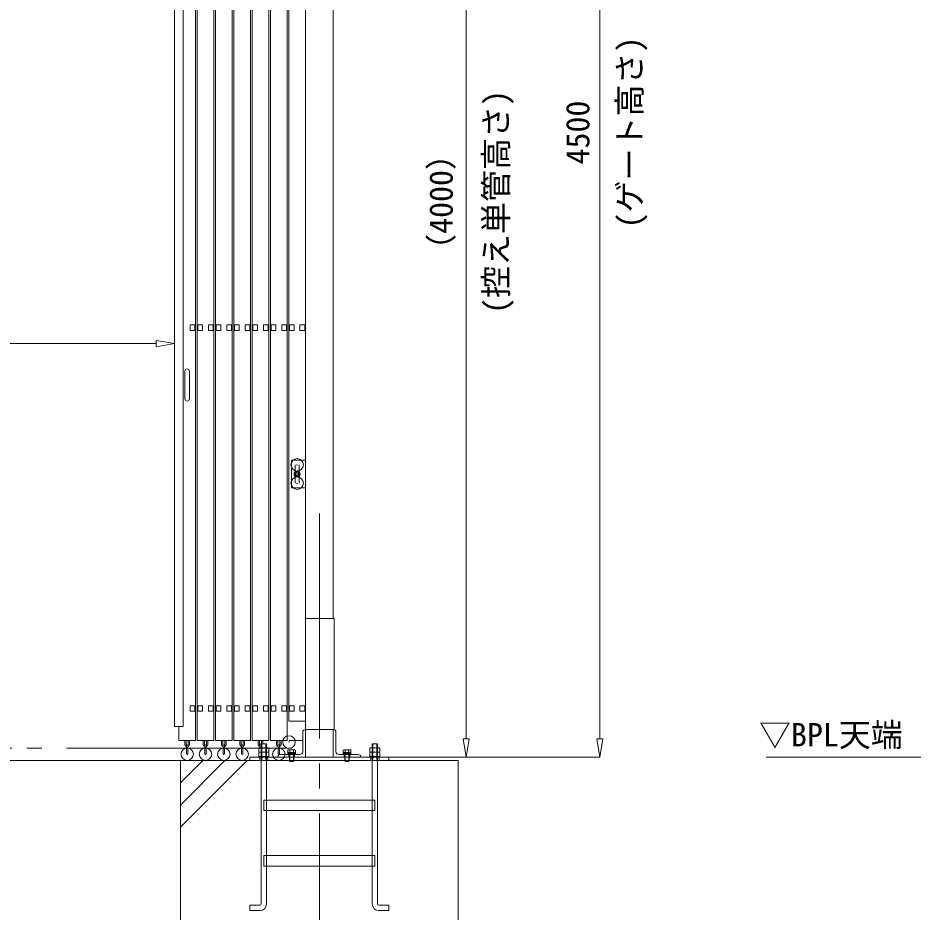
# Model space of a CAD drawing. Units: millimetres, scale not verified. Extents: x -12090 to 12090, y -18325 to 18325.
# Drawn here: x 764 to 3988, y -15090 to -11870 of the extents above; entities that cross this region are included whole.
import ezdxf
from ezdxf.enums import TextEntityAlignment as Align

# ---------------------------------------------------------------- set-up
doc = ezdxf.new("R2010")
doc.units = ezdxf.units.MM
doc.header["$LTSCALE"] = 90
doc.header["$PDMODE"] = 32
doc.header["$PDSIZE"] = 45
for name, pattern in [('CHAIN2', [12, 9, -1, 1, -1]), ('DASHED1', [1.8, 1.2, -0.6]), ('DOUBLE_CHAIN2', [12.8, 9, -1, 0.6, -0.6, 0.6, -1])]:
    doc.linetypes.add(name, pattern=pattern)
for name, color, linetype, lineweight in [('0-4_ﾊﾝﾄﾞﾙ', 134, 'Continuous', 18), ('0-5_ﾍﾞｰｽﾗｲﾝ', 134, 'Continuous', 18), ('0-6_ﾎﾞﾙﾄ類', 134, 'Continuous', 18), ('0-8_ﾜｲﾔｰﾛｰﾌﾟ', 134, 'DOUBLE_CHAIN2', 18), ('0-9_基礎工事用PCA大', 134, 'Continuous', 18), ('0-B_寸法', 134, 'Continuous', 18), ('0-C_側固定棒', 134, 'Continuous', 18), ('1-0_中央走行棒', 134, 'Continuous', 18), ('1-1_中央走行棒右', 134, 'Continuous', 18), ('1-6_通芯', 134, 'CHAIN2', 18), ('1-A_標準柱', 134, 'Continuous', 18), ('1-B_文字', 134, 'Continuous', 18)]:
    doc.layers.add(name, color=color, linetype=linetype, lineweight=lineweight)
doc.styles.add('ＭＳ ゴシック', font='')
doc.styles.get('ＭＳ ゴシック').set_extended_font_data('MS Gothic')

msp = doc.modelspace()

# ---------------------------------------------------------------- linework, layer by layer
at = {"layer": '0-4_ﾊﾝﾄﾞﾙ'}
for p, q in [((1365.8, -13142.44), (1365.8, -13242.44)), ((1381.81, -13142.44), (1381.81, -13242.44))]:
    msp.add_line(p, q, dxfattribs=at)
for centre, start, end in [((1373.81, -13142.44), 0, 180), ((1373.81, -13242.44), 180, 0)]:
    msp.add_arc(centre, 8, start, end, dxfattribs=at)
at = {"layer": '0-5_ﾍﾞｰｽﾗｲﾝ'}
for p, q in [((2099.81, -14533), (2859.8, -14533)), ((5439.81, -14533), (3458.53, -14533)), ((-11410.19, -14545), (2349.81, -14545))]:
    msp.add_line(p, q, dxfattribs=at)
at = {"layer": '0-6_ﾎﾞﾙﾄ類'}
for p, q in [((1640.29, -14512.97), (1640.29, -14498.4)), ((1659.33, -14512.97), (1659.33, -14498.4)), ((1737.97, -14506), (1736.15, -14507.06)), ((1736.15, -14507.06), (1736.15, -14515.8)), ((1737.97, -14506), (1761.64, -14506)), ((1742.98, -14507.06), (1742.98, -14515.8)), ((1756.64, -14507.06), (1756.64, -14515.8)), ((1761.64, -14506), (1763.47, -14507.06)), ((1763.47, -14507.06), (1763.47, -14515.8)), ((1937.97, -14506), (1936.14, -14507.06)), ((1936.14, -14507.06), (1936.14, -14515.8)), ((1937.97, -14506), (1961.64, -14506)), ((1942.97, -14507.06), (1942.97, -14515.8)), ((1956.64, -14507.06), (1956.64, -14515.8)), ((1961.64, -14506), (1963.48, -14507.06)), ((1963.48, -14507.06), (1963.48, -14515.8)), ((2040.28, -14512.97), (2040.28, -14498.4)), ((2059.34, -14512.97), (2059.34, -14498.4)), ((1640.29, -14515.83), (1640.29, -14530.4)), ((1659.33, -14515.83), (1659.33, -14530.4)), ((1736.15, -14515.8), (1763.47, -14515.8)), ((1738.57, -14516), (1761.05, -14516)), ((1741.81, -14545), (1741.81, -14523)), ((1743.03, -14547.8), (1743.03, -14523)), ((1748.61, -14519), (1749.68, -14523)), ((1749.93, -14519), (1751, -14523)), ((1757.81, -14545), (1757.81, -14523)), ((1936.14, -14515.8), (1963.48, -14515.8)), ((1938.56, -14516), (1961.06, -14516)), ((1941.8, -14545), (1941.8, -14523)), ((1943.04, -14547.8), (1943.04, -14523)), ((1948.61, -14519), (1949.68, -14523)), ((1949.93, -14519), (1951, -14523)), ((1957.81, -14545), (1957.81, -14523)), ((2040.28, -14515.83), (2040.28, -14530.4)), ((2059.34, -14515.83), (2059.34, -14530.4)), ((1741.81, -14545), (1743.03, -14547.8)), ((1941.8, -14545), (1943.04, -14547.8))]:
    msp.add_line(p, q, dxfattribs=at)
for points in [[(1631.33, -14512.97), (1631.33, -14498.4), (1668.29, -14498.4), (1668.29, -14512.97), (1665.81, -14514.4), (1633.81, -14514.4)], [(2031.34, -14512.97), (2031.34, -14498.4), (2068.28, -14498.4), (2068.28, -14512.97), (2065.81, -14514.4), (2033.81, -14514.4)], [(1631.33, -14515.83), (1631.33, -14530.4), (1668.29, -14530.4), (1668.29, -14515.83), (1665.81, -14514.4), (1633.81, -14514.4)], [(1631.81, -14530.4), (1667.81, -14530.4), (1667.81, -14533), (1631.81, -14533)], [(1763.81, -14516), (1763.81, -14519), (1735.8, -14519), (1735.8, -14516)], [(1735.8, -14519), (1763.81, -14519), (1763.81, -14523), (1735.8, -14523)], [(1963.81, -14516), (1963.81, -14519), (1935.81, -14519), (1935.81, -14516)], [(1935.81, -14519), (1963.81, -14519), (1963.81, -14523), (1935.81, -14523)], [(2031.34, -14515.83), (2031.34, -14530.4), (2068.28, -14530.4), (2068.28, -14515.83), (2065.81, -14514.4), (2033.81, -14514.4)], [(2031.8, -14530.4), (2067.8, -14530.4), (2067.8, -14533), (2031.8, -14533)]]:
    msp.add_lwpolyline(points, close=True, dxfattribs=at)
for points in [[(1743.03, -14547.8), (1756.58, -14547.8), (1756.58, -14523)], [(1943.04, -14547.8), (1956.58, -14547.8), (1956.58, -14523)], [(1741.81, -14545), (1757.81, -14545), (1756.58, -14547.8)], [(1941.8, -14545), (1957.81, -14545), (1956.58, -14547.8)]]:
    msp.add_lwpolyline(points, dxfattribs=at)
for centre, radius, start, end in [((1739.56, -14512.05), 6.05, 55.616, 124.384), ((1749.81, -14528.61), 22.62, 72.412, 107.588), ((1760.06, -14512.05), 6.05, 55.616, 124.384), ((1939.55, -14512.05), 6.05, 55.616, 124.384), ((1949.81, -14528.61), 22.62, 72.412, 107.588), ((1960.06, -14512.05), 6.05, 55.616, 124.384), ((1635.8, -14505.22), 8.96, 240.0064, 300.0064), ((1635.8, -14523.58), 8.96, 60.0064, 120.0064), ((1649.81, -14546.85), 32.45, 72.93497, 107.07105), ((1649.81, -14481.95), 32.45, 252.93497, 287.07105), ((1663.8, -14505.23), 8.95, 239.98131, 300.0315), ((1663.81, -14523.57), 8.95, 59.98131, 120.0315), ((1738.57, -14515.8), 0.198, 180, 270), ((1761.05, -14515.8), 0.198, 270, 0), ((1938.56, -14515.8), 0.198, 180, 270), ((1961.06, -14515.8), 0.198, 270, 0), ((2035.81, -14505.22), 8.96, 240.0064, 300.0064), ((2035.81, -14523.58), 8.96, 60.0064, 120.0064), ((2049.8, -14481.95), 32.45, 252.93497, 287.07105), ((2049.81, -14546.85), 32.45, 72.93497, 107.07105), ((2063.81, -14505.23), 8.95, 239.98131, 300.0315), ((2063.81, -14523.57), 8.95, 59.98131, 120.0315)]:
    msp.add_arc(centre, radius, start, end, dxfattribs=at)
at = {"layer": '0-8_ﾜｲﾔｰﾛｰﾌﾟ'}
msp.add_line((1749.81, -14500), (-9851.8, -14500), dxfattribs=at)
at = {"layer": '0-9_基礎工事用PCA大', "linetype": 'DASHED1'}
for p, q in [((1635.11, -14533), (1635.11, -14545)), ((1664.81, -14533), (1664.81, -14545)), ((1741.81, -14533), (1741.81, -14545)), ((1757.81, -14533), (1757.81, -14545)), ((1941.8, -14533), (1941.8, -14545)), ((1957.81, -14533), (1957.81, -14545)), ((2034.81, -14533), (2034.81, -14545)), ((2064.81, -14533), (2064.81, -14545)), ((1659.33, -14687), (1659.33, -14725)), ((2040.28, -14687), (2040.28, -14725)), ((1659.33, -14887), (1659.33, -14925)), ((2040.28, -14887), (2040.28, -14925))]:
    msp.add_line(p, q, dxfattribs=at)
at = {"layer": '0-9_基礎工事用PCA大'}
for p, q in [((1349.81, -14785), (1589.81, -14545)), ((1349.81, -14705), (1509.8, -14545)), ((1349.81, -14625), (1429.8, -14545)), ((1659.33, -14725), (1659.33, -14887)), ((2040.28, -14725), (2040.28, -14887)), ((1659.33, -14925), (1659.33, -15062)), ((2040.28, -14925), (2040.28, -15062))]:
    msp.add_line(p, q, dxfattribs=at)
for points in [[(1640.29, -15061.95), (1640.29, -14485), (1659.33, -14485), (1659.33, -14687)], [(1640.29, -14547.5), (1642.78, -14545), (1642.78, -14485), (1656.83, -14485), (1656.83, -14545), (1659.33, -14547.5)], [(2059.34, -15061.95), (2059.34, -14485), (2040.28, -14485), (2040.28, -14687)], [(2059.34, -14547.5), (2056.83, -14545), (2056.83, -14485), (2042.78, -14485), (2042.78, -14545), (2040.28, -14547.5)], [(1636.34, -15085), (1599.34, -15085), (1599.34, -15065.95), (1636.28, -15065.95)], [(2063.29, -15085), (2100.28, -15085), (2100.28, -15065.95), (2063.33, -15065.95)]]:
    msp.add_lwpolyline(points, dxfattribs=at)
for points in [[(1599.8, -14545), (2099.81, -14545), (2099.81, -14533), (1599.8, -14533)], [(1349.81, -15545), (2349.81, -15545), (2349.81, -14545), (1349.81, -14545)], [(1649.81, -14687), (2049.8, -14687), (2049.8, -14725), (1649.81, -14725)], [(1649.81, -14887), (2049.8, -14887), (2049.8, -14925), (1649.81, -14925)]]:
    msp.add_lwpolyline(points, close=True, dxfattribs=at)
for centre, radius, start, end in [((1636.28, -15061.95), 4, 270, 360), ((1636.34, -15062), 23, 270, 360), ((2063.29, -15062), 23, 180, 270), ((2063.33, -15061.95), 4, 180, 270)]:
    msp.add_arc(centre, radius, start, end, dxfattribs=at)
at = {"layer": '0-B_寸法'}
for p, q in [((2859.8, -10099), (2859.8, -14467)), ((2378.81, -10599), (2378.81, -14467)), ((1327.81, -12602.8), (1327.81, -13044.4)), ((-9326.2, -13043.4), (1261.81, -13043.4)), ((1261.81, -13032.4), (1327.81, -13043.4)), ((1261.81, -13032.4), (1261.81, -13054.4)), ((1327.81, -13043.4), (1261.81, -13054.4)), ((2367.81, -14467), (2378.81, -14533)), ((2367.81, -14467), (2389.81, -14467)), ((2378.81, -14533), (2389.81, -14467)), ((2848.81, -14467), (2859.8, -14533)), ((2848.81, -14467), (2870.81, -14467)), ((2859.8, -14533), (2870.81, -14467)), ((1900.81, -14533), (2860.8, -14533)), ((2005.96, -14533), (2379.81, -14533))]:
    msp.add_line(p, q, dxfattribs=at)
at = {"layer": '0-C_側固定棒'}
for points in [[(1739.81, -14347.44), (1739.81, -10732.44), (1799.81, -10732.44), (1799.81, -14402.44), (1739.81, -14402.44)], [(1759.45, -12995.94), (1742.16, -12995.94), (1742.16, -12975.94), (1759.45, -12975.94)], [(1797.45, -12995.94), (1780.15, -12995.94), (1780.15, -12975.94), (1797.45, -12975.94)], [(1774.71, -13503.94), (1779.62, -13512.44), (1774.71, -13520.94), (1764.9, -13520.94), (1759.99, -13512.44), (1764.9, -13503.94)], [(1759.45, -14367.44), (1742.16, -14367.44), (1742.16, -14347.44), (1759.45, -14347.44)], [(1797.45, -14367.44), (1780.15, -14367.44), (1780.15, -14347.44), (1797.45, -14347.44)]]:
    msp.add_lwpolyline(points, close=True, dxfattribs=at)
for radius in [11, 8.5, 4.76, 4.22]:
    msp.add_circle((1769.81, -13512.44), radius, dxfattribs=at)
for start, end in [(132.757, 167.243), (72.757, 107.243), (12.757, 47.243), (192.757, 227.243), (252.757, 287.243), (312.757, 347.243)]:
    msp.add_arc((1769.81, -13512.44), 8.9, start, end, dxfattribs=at)
at = {"layer": '1-0_中央走行棒'}
for p, q in [((1431.25, -14485.54), (1431.25, -14472.44)), ((1436.26, -14485.54), (1436.26, -14472.44)), ((1443.26, -14472.44), (1443.26, -14485.54)), ((1448.25, -14472.44), (1448.25, -14485.54)), ((1497.26, -14485.54), (1497.26, -14472.44)), ((1502.25, -14485.54), (1502.25, -14472.44)), ((1509.26, -14472.44), (1509.26, -14485.54)), ((1514.26, -14472.44), (1514.26, -14485.54)), ((1563.25, -14485.54), (1563.25, -14472.44)), ((1568.26, -14485.54), (1568.26, -14472.44)), ((1575.25, -14472.44), (1575.25, -14485.54)), ((1580.26, -14472.44), (1580.26, -14485.54)), ((1629.25, -14485.54), (1629.25, -14472.44)), ((1634.26, -14485.54), (1634.26, -14472.44)), ((1641.26, -14472.44), (1641.26, -14485)), ((1646.25, -14472.44), (1646.25, -14485)), ((1695.26, -14485.54), (1695.26, -14472.44)), ((1700.25, -14485.54), (1700.25, -14472.44)), ((1707.26, -14472.44), (1707.26, -14485.54)), ((1712.26, -14472.44), (1712.26, -14485.54)), ((1437.31, -14486.94), (1437.31, -14521.94)), ((1442.3, -14521.94), (1442.3, -14486.94)), ((1503.31, -14486.94), (1503.31, -14521.94)), ((1508.31, -14521.94), (1508.31, -14486.94)), ((1569.3, -14486.94), (1569.3, -14521.94)), ((1574.31, -14521.94), (1574.31, -14486.94)), ((1635.31, -14486.94), (1635.31, -14498.4)), ((1701.31, -14486.94), (1701.31, -14521.94)), ((1706.31, -14521.94), (1706.31, -14486.94))]:
    msp.add_line(p, q, dxfattribs=at)
for points in [[(1414.81, -10252.44), (1409.81, -10252.44), (1409.81, -14472.44), (1469.81, -14472.44), (1469.81, -10252.44), (1464.8, -10252.44)], [(1480.81, -10252.44), (1475.81, -10252.44), (1475.81, -14472.44), (1535.8, -14472.44), (1535.8, -10252.44), (1530.81, -10252.44)], [(1546.8, -10252.44), (1541.81, -10252.44), (1541.81, -14472.44), (1601.81, -14472.44), (1601.81, -10252.44), (1596.81, -10252.44)], [(1612.81, -10252.44), (1607.81, -10252.44), (1607.81, -14472.44), (1667.81, -14472.44), (1667.81, -10301)], [(1673.81, -10307), (1673.81, -14472.44), (1733.81, -14472.44), (1733.81, -10558.99)]]:
    msp.add_lwpolyline(points, dxfattribs=at)
for points in [[(1412.15, -12995.94), (1429.46, -12995.94), (1429.46, -12975.94), (1412.15, -12975.94)], [(1450.16, -12995.94), (1467.46, -12995.94), (1467.46, -12975.94), (1450.16, -12975.94)], [(1478.16, -12995.94), (1495.46, -12995.94), (1495.46, -12975.94), (1478.16, -12975.94)], [(1516.16, -12995.94), (1533.46, -12995.94), (1533.46, -12975.94), (1516.16, -12975.94)], [(1544.16, -12995.94), (1561.45, -12995.94), (1561.45, -12975.94), (1544.16, -12975.94)], [(1582.15, -12995.94), (1599.45, -12995.94), (1599.45, -12975.94), (1582.15, -12975.94)], [(1610.15, -12995.94), (1627.46, -12995.94), (1627.46, -12975.94), (1610.15, -12975.94)], [(1648.16, -12995.94), (1665.46, -12995.94), (1665.46, -12975.94), (1648.16, -12975.94)], [(1676.16, -12995.94), (1693.46, -12995.94), (1693.46, -12975.94), (1676.16, -12975.94)], [(1714.16, -12995.94), (1731.46, -12995.94), (1731.46, -12975.94), (1714.16, -12975.94)], [(1412.15, -14367.44), (1429.46, -14367.44), (1429.46, -14347.44), (1412.15, -14347.44)], [(1450.16, -14367.44), (1467.46, -14367.44), (1467.46, -14347.44), (1450.16, -14347.44)], [(1478.16, -14367.44), (1495.46, -14367.44), (1495.46, -14347.44), (1478.16, -14347.44)], [(1516.16, -14367.44), (1533.46, -14367.44), (1533.46, -14347.44), (1516.16, -14347.44)], [(1544.16, -14367.44), (1561.45, -14367.44), (1561.45, -14347.44), (1544.16, -14347.44)], [(1582.15, -14367.44), (1599.45, -14367.44), (1599.45, -14347.44), (1582.15, -14347.44)], [(1610.15, -14367.44), (1627.46, -14367.44), (1627.46, -14347.44), (1610.15, -14347.44)], [(1648.16, -14367.44), (1665.46, -14367.44), (1665.46, -14347.44), (1648.16, -14347.44)], [(1676.16, -14367.44), (1693.46, -14367.44), (1693.46, -14347.44), (1676.16, -14347.44)], [(1714.16, -14367.44), (1731.46, -14367.44), (1731.46, -14347.44), (1714.16, -14347.44)]]:
    msp.add_lwpolyline(points, close=True, dxfattribs=at)
for centre, radius, start, end in [((1439.76, -14485.54), 8.5, 180, 253.25351), ((1439.76, -14485.54), 3.5, 180, 225.59204), ((1439.76, -14485.54), 8.5, 287.46347, 360), ((1439.76, -14485.54), 3.5, 316.78662, 360), ((1505.75, -14485.54), 8.5, 180, 253.25351), ((1505.75, -14485.54), 3.5, 180, 225.59204), ((1505.75, -14485.54), 8.5, 287.46347, 360), ((1505.75, -14485.54), 3.5, 316.78662, 360), ((1571.76, -14485.54), 8.5, 180, 253.25351), ((1571.76, -14485.54), 3.5, 180, 225.59204), ((1571.76, -14485.54), 8.5, 287.46347, 360), ((1571.76, -14485.54), 3.5, 316.78662, 360), ((1637.76, -14485.54), 8.5, 180, 253.25351), ((1637.76, -14485.54), 3.5, 180, 225.59204), ((1637.81, -14486.94), 2.5, 8.10961, 180), ((1703.75, -14485.54), 8.5, 180, 253.25351), ((1703.75, -14485.54), 3.5, 180, 225.59204), ((1703.75, -14485.54), 8.5, 287.46347, 360), ((1703.75, -14485.54), 3.5, 316.78662, 360)]:
    msp.add_arc(centre, radius, start, end, dxfattribs=at)
for p in [(1439.81, -14521.94), (1505.81, -14521.94), (1571.81, -14521.94), (1703.81, -14521.94)]:
    msp.add_point(p, dxfattribs=at)
at = {"layer": '1-1_中央走行棒右'}
for p, q in [((1365.25, -14485.54), (1365.25, -14472.44)), ((1370.26, -14485.54), (1370.26, -14472.44)), ((1377.25, -14472.44), (1377.25, -14485.54)), ((1382.26, -14472.44), (1382.26, -14485.54)), ((1371.3, -14486.94), (1371.3, -14521.94)), ((1376.31, -14521.94), (1376.31, -14486.94))]:
    msp.add_line(p, q, dxfattribs=at)
msp.add_lwpolyline([(1343.81, -14422.44), (1343.81, -14472.44), (1403.81, -14472.44), (1403.81, -10252.44), (1398.81, -10252.44)], dxfattribs=at)
for points in [[(1327.81, -14422.44), (1359.81, -14422.44), (1359.81, -11672.44), (1327.81, -11672.44)], [(1384.15, -12995.94), (1401.45, -12995.94), (1401.45, -12975.94), (1384.15, -12975.94)], [(1384.15, -14367.44), (1401.45, -14367.44), (1401.45, -14347.44), (1384.15, -14347.44)]]:
    msp.add_lwpolyline(points, close=True, dxfattribs=at)
for radius, start, end in [(8.5, 180, 253.25351), (3.5, 180, 225.59204), (8.5, 287.46347, 360), (3.5, 316.78662, 360)]:
    msp.add_arc((1373.76, -14485.54), radius, start, end, dxfattribs=at)
msp.add_point((1373.81, -14521.94), dxfattribs=at)
at = {"layer": '1-6_通芯'}
msp.add_line((1849.81, -15545), (1849.81, -13633), dxfattribs=at)
at = {"layer": '1-A_標準柱'}
for p, q in [((1799.81, -14033), (1799.81, -10583)), ((1899.81, -14033), (1899.81, -10583)), ((1762.31, -13480), (1762.31, -13504.39)), ((1777.31, -13504.39), (1777.31, -13480)), ((1762.31, -13520.48), (1762.31, -13546)), ((1777.31, -13546), (1777.31, -13520.48)), ((1789.8, -14443), (1789.8, -14513)), ((1909.81, -14443), (1909.81, -14513)), ((1779.8, -14523), (1709.81, -14523)), ((1799.81, -14533), (1899.81, -14533)), ((1919.81, -14523), (1989.81, -14523))]:
    msp.add_line(p, q, dxfattribs=at)
at = {"layer": '1-A_標準柱', "linetype": 'DASHED1'}
for p, q in [((1739.81, -14523), (1739.81, -14533)), ((1759.81, -14523), (1759.81, -14533)), ((1939.81, -14523), (1939.81, -14533)), ((1959.8, -14523), (1959.8, -14533))]:
    msp.add_line(p, q, dxfattribs=at)
at = {"layer": '1-A_標準柱'}
for points in [[(1799.81, -13463), (1749.81, -13463), (1749.81, -13563), (1799.81, -13563)], [(1903.01, -14033), (1799.81, -14033), (1799.81, -14433), (1903.01, -14433)]]:
    msp.add_lwpolyline(points, close=True, dxfattribs=at)
for points in [[(1699.8, -14533), (1799.81, -14533), (1799.81, -14433)], [(1999.81, -14533), (1899.81, -14533), (1899.81, -14433)], [(1740.81, -14473), (1789.8, -14473), (1789.8, -14483)]]:
    msp.add_lwpolyline(points, dxfattribs=at)
for centre, start, end in [((1799.81, -14443), 90, 180), ((1899.81, -14443), 0, 90), ((1709.81, -14533), 90, 180), ((1779.8, -14513), 270, 360), ((1919.81, -14513), 180, 270), ((1989.81, -14533), 0, 90)]:
    msp.add_arc(centre, 10, start, end, dxfattribs=at)
for p in [(1769.81, -13480), (1769.81, -13546), (1740.81, -14478)]:
    msp.add_point(p, dxfattribs=at)

# ---------------------------------------------------------------- texts
at = {"layer": '0-B_寸法', "style": 'ＭＳ ゴシック'}
for s, p in [('(ゲート高さ)', (3034.53, -12628.6)), ('(控え単管高さ)', (2553.53, -12936.2)), ('4500', (2847.92, -12398.2)), ('（4000）', (2355.68, -12763.4))]:
    msp.add_text(s, height=84.46, rotation=90, dxfattribs=at).set_placement(p, align=Align.BOTTOM_LEFT)
at = {"layer": '1-B_文字', "style": 'ＭＳ ゴシック'}
msp.add_text('▽BPL天端', height=84.46, dxfattribs=at).set_placement((3433.19, -14519.32), align=Align.BOTTOM_LEFT)

doc.saveas('drawing.dxf')
